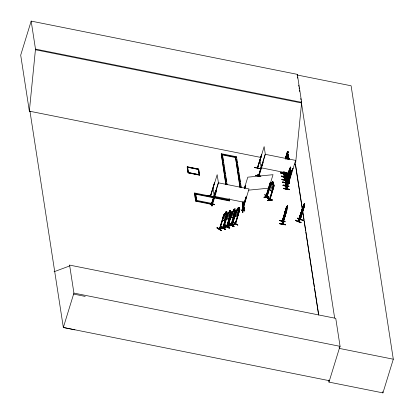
<?xml version="1.0" encoding="UTF-8"?>
<svg xmlns="http://www.w3.org/2000/svg" width="414" height="414" viewBox="0 0 414 414"><rect width="100%" height="100%" fill="white"/><g stroke="black" fill="none" stroke-linecap="round" stroke-linejoin="round"><path stroke-width="0.62" d="M283.145 185.306L285.681 185.767L283.135 185.337L283.192 184.892L288.9 185.984L288.843 186.419L286.943 186.057M283.637 188.473L289.36 189.726L283.616 188.494L283.704 188.21L289.412 189.291L283.704 188.235M288.848 186.409L286.928 186M288.832 186.264L283.104 185.172M267.537 200.593L272.272 200.164L272.174 199.724L267.403 200.423M267.465 200.216L272.189 199.771M280.909 172.829L280.982 172.55L286.695 173.735L280.977 172.586M281.432 176.229L286.591 177.208M281.499 175.986L287.218 177.135M279.771 223.596L279.838 223.312L285.562 224.46L285.505 224.864L279.781 223.741L285.5 224.683M281.944 179.552L285.96 180.297M282.017 179.272L286.017 180.111L282.017 179.262L281.955 179.707L285.96 180.494M286.648 174.082L280.92 172.778M219.958 228.719L219.436 228.688L220.025 228.699L219.477 228.663L219.332 229.18L222.986 227.969L227.415 213.495L225.164 219.72L222.292 220.683L222.375 219.12M222.339 220.615L222.334 219.141L223.705 214.69L224.316 213.96L227.208 213.034L227.415 213.495M233.341 216.972L234.179 215.166L233.341 216.972L230.474 217.935L230.557 216.372M230.52 217.873L230.603 216.403M236.213 210.509L231.773 225.019L235.457 223.783L239.846 209.277L237.641 215.528C231.995 219.032 236.027 212.827 236.177 210.498L236.839 209.8M234.769 216.496L234.81 214.954M289.691 168.312L285.241 182.807L285.851 185.663L285.903 184.898L286.219 184.986L286.038 185.472M285.867 186.403L285.939 185.622L286.193 185.689M292.62 168.581L293.138 168.684L292.605 168.482L286.374 189.017L286.291 188.743M286.26 188.737C286.038 187.547 287.326 188.758 286.452 188.453M287.419 176.317L290.633 167.039L290.799 168.022L290.147 170.703L288.693 174.646L288.832 171.934M285.598 185.177L287.575 179.485L288.103 176.292L285.976 182.936L286.131 180.23L287.342 177.063M299.343 218.002L299.265 218.975L300.616 216.631L301.956 211.601L301.304 212.341M302.054 209.743L301.972 210.716L303.307 208.366L304.104 205.075M269.348 189.1L271.858 191.511L269.302 189.131L269.483 187.169M269.4 189.094L270.849 182.724L271.424 182.45L270.88 182.781M74.918 329.839L63.337 327.479L29.963 111.247L29.347 111.159L35.49 49.09L31.174 21.104L297.33 74.354L301.651 102.341L295.498 164.368L302.396 209.065M214.55 204.412L211.119 203.714L214.55 204.412L214.478 204.759L208.765 203.61M259.744 176.198L255.733 175.432L260.949 176.209M284.025 172.12L283.652 173.378L283.983 171.862M284.34 172.317C283.248 173.839 283.916 174.615 284.102 176.457M283.9 173.368L283.859 173.621M283.776 174.159L284.149 173.487M284.076 176.504L284.252 175.966L284.547 176.074M284.589 176.731L284.516 177.544L284.242 177.182M284.423 176.799L284.19 177.233M284.237 176.105L284.573 176.307L284.263 176.214M284.537 177.523C283.776 175.831 284.791 181.285 284.641 179.774M284.589 179.821C284.397 178.61 285.593 179.909 284.775 179.531M285.588 210.4L285.391 213.096L287.513 206.457L286.974 209.655L282.514 224.14C282.4 221.371 281.546 221.961 282.514 221.05L282.229 220.993M282.167 220.786L282.483 220.848M286.814 210.41L282.762 224.16L286.814 210.41L282.472 224.114M290.255 171.194L290.369 170.268L285.862 185.695L290.317 171.21M290.882 173.59C290.861 176.064 290.628 171.562 291.332 171.318L291.083 170.345L286.99 182.698M286.162 188.587C285.95 182.227 285.851 182.962 286.1 188.577C287.192 185.922 288.77 182.714 287.73 179.707M286.731 187.268L288.087 182.807L288.103 181.27M288.051 158.878L287.818 155.799M288.113 158.888L288.175 157.957M289.345 175.257L289.205 177.963L291.332 171.318M297.671 218.194L299.296 218.871M303.064 220.45L300.373 219.301L298.597 220.931L300.129 219.239M299.353 218.664L297.728 217.981L297.64 218.261L303.032 220.512L303.126 220.227M286.203 156.238L286.007 158.935L287.44 154.991L288.066 152.28L287.906 151.41M266.036 195.91C267.377 195.848 265.778 195.9 266.078 196.531C267.02 195.941 266.492 195.941 265.886 196.402L270.078 182.921L270.508 182.879L266.461 196.5M266.471 196.474L265.969 196.376M299.902 219.446L298.359 221.148L298.608 219.684M298.359 221.148L298.665 219.71M302.593 211.218C305.397 204.288 299.881 217.578 301.325 211.43M301.071 212.889L302.686 207.005L303.493 205.711M281.489 176.561L287.285 177.492M285.422 182.32L285.551 183.123M286.441 188.251L286.716 188.53M286.581 189.017L286.172 187.014M289.691 168.363L289.997 168.037L287.937 174.718M285.194 182.967L285.65 185.27L285.174 182.998L287.057 176.618L285.701 181.089M285.236 183.009L285.691 181.063M285.251 159.007L287.14 152.631L285.324 158.521M285.334 158.986L285.712 157.061M284.635 213.169C286.115 206.198 283.254 219.684 285.598 214.064M255.738 175.536L259.174 176.188M255.805 175.2L260.375 176.126M284.025 172.871L283.735 172.814M283.994 174.19L284.537 172.359M284.904 180.1L286.918 173.104M282.069 221.257L282.213 220.734M282.726 224.145L282.224 221.2M282.881 223.653L282.596 223.581M31.174 21.104L20.7 55.145L29.347 111.159L261.275 157.522M339.697 347.569L340.075 346.337L335.754 318.35L69.599 265.1L69.298 266.083L54.7 271.506L54.074 271.382M69.599 265.1L73.92 293.086L63.337 327.479L329.492 380.73M187.18 167.049L187.268 166.77L198.704 169.057L199.522 175.169L188.08 172.876L187.18 167.049L198.622 169.336L199.522 175.169M187.521 167.277L187.609 166.992L198.415 169.155L199.175 174.941L188.37 172.778L187.521 167.277L198.327 169.435L199.175 174.941M188.08 172.876L187.268 166.77M188.37 172.778L187.609 166.992M198.327 169.435L198.415 169.155M198.622 169.336L198.704 169.057M228.347 199.75L194.575 192.991L195.641 201.183L212.009 204.454M195.558 193.633L195.687 193.214L196.753 201.406L196.479 199.61M195.641 201.183L194.575 192.991M207.626 195.46L207.538 195.744L213.262 196.878L213.345 196.598L207.626 195.46L213.345 196.598M241.279 187.744L236.497 156.746L221.242 153.697L225.775 184.333M221.2 154.686L221.33 154.262L236.58 157.315L236.451 157.734L236.497 156.746M222.313 154.908L222.442 154.484L227.115 184.763M214.447 182.828L210.302 196.443L214.473 182.962M210.529 196.49L217.169 174.677L218.364 182.45L211.704 204.128M210.648 195.838L210.545 196.345M211.652 202.798L211.243 203.015L211.73 205.939L212.051 206.001L211.637 202.793L212.051 206.001M211.44 204.05L215.627 190.466L215.849 190.637L215.627 190.466M211.507 204.092L215.647 190.6M211.73 204.107L211.632 203.45M196.795 200.417L212.051 203.471L211.937 204.645L216.004 191.025L216.538 191.227L216.02 191.123M212.134 205.717L211.497 203.026M216.522 191.123L212.439 204.728L212.599 204.226L212.061 203.988M216.983 227.897L217.278 227.545L221.64 230.412L221.552 230.696L216.988 227.881L221.511 230.676M224.362 213.991L223.751 214.721L219.296 229.211C220.517 228.828 218.923 229.77 219.72 228.823M223.627 216.222L219.523 229.32L223.632 215.818L223.969 215.704L223.632 215.818M228.305 200.733L228.243 199.051M219.829 229.227L224.347 214.493L225.128 213.733L225.614 212.035L226.888 211.657L225.666 212.066M220.812 226.608L221.128 226.479L220.812 226.608L225.175 229.48L225.49 229.361L220.978 226.52L225.382 229.408L225.47 229.128L221.097 226.261L221.019 226.541M220.916 226.572L221.004 226.292L225.387 229.175L225.278 229.444L220.843 226.567M225.687 212.108L225.18 213.769L224.362 214.038M229.547 200.536L195.77 193.778L195.641 194.202L229.418 200.956L229.258 198.642M226.784 211.694L226.272 213.35L226.712 213.702L225.759 216.796L224.74 218.328L223.601 218.711L223.394 217.588M226.841 211.626L226.318 213.381L227.177 213.096M221.345 230.764L217.014 227.855M222.944 227.716C223.534 226.975 223.011 228.249 222.608 228.098L226.794 214.607L227.281 214.597L226.794 214.607M226.944 214.706L222.794 228.207L223.187 228.078L227.617 213.443M227.581 213.433C229.739 209.779 226.122 216.165 226.21 217.888L226.163 217.857M223.808 227.421L223.275 228.021L223.689 227.291M226.851 226.67L223.317 228.011L227.462 214.535L227.798 214.421L227.462 214.535M223.689 227.188L227.648 214.323M223.658 227.938L228.181 213.205L228.983 212.439M224.745 225.288L224.854 225.009L229.175 228.104L224.745 225.288L229.32 228.078L224.947 225.19M228.963 212.449L229.449 210.752L230.717 210.369L229.47 210.793M225.164 225.138L225.454 224.797L229.817 227.669L229.734 227.948L225.366 225.019M229.516 210.824L229.009 212.48L228.192 212.755M230.614 210.41L230.101 212.066L230.541 212.413L229.589 215.508L228.569 217.039L227.431 217.422L227.229 216.299M230.67 210.338L230.148 212.097L231.007 211.808M226.437 226.81L230.624 213.324L230.96 213.21L226.97 226.831L226.624 226.924L226.644 226.277L227.12 226.308L226.743 226.422M231.11 213.308L230.774 213.422L226.593 226.913L227.007 226.179M229.832 216.625L228.994 218.432L231.198 212.18L226.97 226.831M234.505 210.54L235.064 208.91L233.817 209.329L233.356 211.021L231.928 211.973L230.51 216.398M231.964 211.984L227.514 226.453L228.005 225.821L228.052 226.442L232.528 211.745L233.31 210.99L233.796 209.287L235.064 208.91M231.995 212.863L231.659 212.972L232.145 212.962L227.628 226.561L227.628 225.972L228.192 225.972M231.214 224.962L230.94 225.449L231.322 225.366L227.664 226.551L231.809 213.075M229.201 223.56L233.46 226.696L229.097 223.829L229.18 223.544L234.029 226.505L234.112 226.225L229.744 223.358L229.459 223.705L233.988 226.489M229.108 228.155L229.216 227.891M235.017 208.879L234.5 210.638L235.354 210.348M235.55 210.783L235.343 210.255L235.597 210.752L231.017 225.464L230.971 224.802L231.354 224.719L230.94 224.859M227.664 226.551L231.322 225.366L235.307 211.751L234.971 211.864L230.784 225.351M231.007 225.444L235.597 210.752M231.824 224.978L231.975 224.492L232.497 224.507L231.954 224.476L232.451 224.517M236.104 211.632L236.441 211.518L236.104 211.632L231.923 225.123L232.347 224.999L231.804 224.968M232.213 224.388L231.99 225.112L235.613 223.896M232.145 224.895L236.29 211.419M237.802 225.2L233.392 222.385L233.496 222.121M239.602 208.879L239.846 209.344L239.639 208.816L238.795 209.194L239.313 207.435L238.091 207.849L237.605 209.546L236.824 210.307L232.301 225.009M238.164 207.921L237.652 209.577L236.177 210.498M244.374 188.313L247.805 177.171L273.023 174.687L266.512 195.863M244.488 188.422C244.974 184.603 246.718 183.971 244.917 188.375M244.803 188.272L245.709 185.317M239.256 207.507L238.743 209.163L239.188 209.51L238.236 212.605L237.217 214.136L236.073 214.519L235.871 213.401M233.46 226.696L233.563 226.417L229.144 223.772M233.822 226.577L229.485 223.663M235.509 223.524C235.809 222.846 235.659 223.958 235.085 223.907L239.266 210.421L239.602 210.307L235.618 223.927L235.235 224.01L239.799 209.313M254.512 167.665L254.6 167.385L260.318 168.519L260.23 168.798L254.522 167.608M242.454 210.069L241.807 210.591L245.994 197.028L246.511 197.126L242.325 210.71M245.994 197.028L241.926 210.633M237.755 225.257L237.859 224.973L233.475 222.106M242.594 210.224L242.33 210.726L249.031 188.939L218.525 182.833L211.813 204.588L212.392 204.702L211.797 204.49M242.739 212.066L242.992 212.191L242.676 212.128L242.309 208.956M243.432 201.696L244.674 210.99L243.561 210.767L242.418 202.104M257.622 167.758C257.86 169.367 256.644 167.51 257.689 167.805M261.42 154.753L257.239 168.332L261.622 154.789L257.503 168.415M257.524 168.389L264.137 146.603L265.338 154.37L258.678 176.053L258.797 175.396M257.855 174.47L258.181 176.193L257.86 174.46L258.258 174.253L258.548 176.1L262.797 162.428L258.424 176.043L258.978 176.028M258.155 174.454L258.445 176.209L258.243 174.247M259.071 175.52C259.65 176.819 257.984 174.755 259.211 175.676M258.947 176.178L263.128 162.578L262.595 162.391M297.33 74.354L297.133 74.986L351.098 85.781L393.3 359.207L382.934 392.896L328.97 382.101L328.675 380.181M264.111 197.374L264.199 197.095L268.924 196.629L268.841 196.909L264.111 197.287M268.355 197.887L264.825 194.854L264.939 194.596M270.078 182.921L266.073 196.515L266.181 196.034M269.524 188.872L266.932 197.468L266.637 197.437L266.409 197.219L270.901 182.719M269.788 200.164L266.59 197.167L270.575 183.707L271.03 183.971L270.735 183.692M266.637 197.437L266.709 196.645L266.673 197.193M266.719 197.462L270.865 183.987M266.916 197.478C266.89 196.257 266.606 196.738 266.694 197.457M273.877 184.856L273.162 184.163L273.726 182.502L273.111 184.183L273.473 185.244L272.521 188.339L271.584 189.157L270.585 188.21L270.461 186.378L271.413 183.283L272.117 183.236L272.66 181.482L272.148 183.143M268.106 197.949L268.215 197.669L264.825 194.854M274.104 185.757L273.856 184.82L274.104 185.757L269.643 200.247C268.5 199.129 270.813 199.931 269.426 199.45M269.317 199.936L273.463 186.46L273.918 186.724L269.809 200.231L269.933 199.698M272.308 190.73L269.281 199.905M269.54 199.946L269.597 199.398M274.006 185.751L272.65 190.176L271.801 191.439M280.966 173.311L286.69 174.454L280.966 173.311L281.054 173.031L286.773 174.175L280.92 172.99L280.977 172.545M285.365 158.779L287.026 153.656L286.871 153.884M285.52 158.557L287.984 151.333L287.461 153.082L287.373 152.342L287.14 152.683M285.748 158.21L286.69 155.147M286.478 158.66L287.43 156.249M286.514 158.924L287.714 154.567L286.56 158.831M281.561 176.338L281.479 176.628L281.504 175.945M286.716 158.96L287.896 155.742L287.601 156.068M287.042 158.603L288.506 154.732L287.994 156.394M286.99 158.893L287.352 157.02L287.595 157.32M287.119 159.085L287.751 157.02L287.57 158.945M288.434 154.81L288.568 155.7L287.647 159.421M288.123 157.372L288.656 155.69L288.444 154.722M283.585 173.306L283.983 172.617M284.185 171.898L283.807 173.124L283.626 171.96M283.678 173.911L284.227 172.162M283.735 174.159L284.299 172.058M284.309 172.71L284.03 174.18M288.615 159.312L289.029 158.132L288.677 159.328M285.453 172.198L284.18 176.778L285.494 172.457M285.707 182.838L282.534 182.238L282.612 181.948L285.158 182.429L282.607 181.958M284.521 175.914L285.463 172.85M285.753 172.312L284.289 177.477L285.795 172.576M285.95 172.353L284.444 177.254M284.49 177.544L285.991 172.617M286.716 173.062L284.661 180.054M284.692 180.095L286.949 172.716M285.582 186.036L283.047 185.555L283.135 185.275M287.145 172.757L284.889 180.137L285.023 179.334M285.355 183.086L285.914 181.218M287.404 177.073L288.372 173.901M290.111 168.783L290.633 167.039M290.431 170.283L290.757 167.991M287.513 179.474L286.219 183.951M285.996 185.493L290.204 171.629L290.509 171.355L290.623 172.1L291.145 170.356M286.058 185.731L286.172 184.96M286.571 184.308L287.683 180.934L287.849 181.829L286.897 184.929L286.731 184.028M289.96 173.28L286.643 183.547L286.488 186.253L288.615 179.609L288.082 181.291M288.698 177.834L287.916 180.395L287.808 179.65L287.507 179.976M289.07 176.607L289.64 174.77M286.302 188.944L292.605 168.482M290.659 175.277L286.571 189.053L290.711 175.546L290.462 175.241L290.711 175.546M286.731 188.308L286.509 188.727M258.543 176.085L265.131 154.287L295.637 160.394L288.936 182.181C289.779 180.892 288.532 182.621 288.537 182.098M289.603 183.614L289.282 183.583L288.915 180.411M286.85 186.274L288.755 186.636L288.843 186.357M279.279 220.512L285.023 221.821L279.29 220.491M279.305 220.678L279.388 220.388L285.111 221.542L285.023 221.821M283.647 188.655L289.355 189.736L289.412 189.291M285.106 211.249L286.695 206.493L286.974 209.655M282.048 221.48L286.467 206.783M282.115 221.552L286.214 207.781M282.312 221.593L284.946 212.987M286.845 207.243L287.368 205.499L282.265 221.267M301.061 222.685L295.56 220.553L295.756 220.155L295.653 220.429L301.061 222.685L301.144 222.406L295.746 220.17M300.424 219.461L298.246 221.49L302.743 207.031M302.38 209.391L302.981 208.723L303.933 205.629L303.333 206.296L298.478 221.578L302.613 207.828L302.624 208.102M304.14 204.997C305.692 200.304 303.302 205.944 303.007 206.648L298.556 221.578M303.56 205.763L304.005 204.05M304.652 203.336L304.161 205.101L304.642 204.537L304.637 204.946M304.554 205.97L304.192 206.089L304.554 205.97L300.212 219.668L304.554 204.578M300.409 218.758L304.668 204.899M300.212 219.668L304.378 206.167M328.97 382.101L339.335 348.412L339.138 347.139M298.246 221.49L298.639 220.786M300.031 219.549L300.611 218.98L300.295 218.877M300.186 219.042L300.46 219.156M300.569 218.99L300.16 219.027L303.12 220.243M213.262 196.878L207.528 195.662M211.906 203.636L211.601 203.574M257.699 167.918L257.425 167.737M258.626 175.505L258.864 175.443M284.982 215.415L285.536 214.054M285.588 185.255L286.214 183.909M286.1 188.577L286.664 187.216M288.325 176.887L288.946 175.66M288.946 175.619L288.315 176.969L287.896 174.672M289.458 178.936L288.827 180.287L289.396 178.926M280.977 173.238L286.705 174.366M279.315 220.605L285.044 221.728M282.545 182.165L285.722 182.745M283.057 185.482L285.603 185.943M286.819 186.114L288.755 186.636M303.136 206.198L302.67 207.005M225.102 219.643L225.966 217.914M228.937 218.354L229.796 216.631M234.722 216.46L237.626 215.487L238.438 213.727M298.856 220.91L298.406 220.962L298.706 221.086M300.295 214.907L300.849 213.991L300.414 214.499M229.713 227.912L225.33 225.061M266.585 196.728L266.844 196.966M271.807 191.516L272.681 190.217M287.078 152.668L287.311 152.326M286.524 206.845L286.742 206.576M286.995 176.659L287.295 176.333L287.352 176.975M287.057 176.669L287.295 176.333M287.746 179.64L287.57 179.935M290.204 171.686L290.509 171.355M304.011 204.081L304.709 203.362M304.031 204.242L304.419 203.812L303.86 204.795M303.069 206.219L304.585 204.511M301.014 212.863L302.536 211.156M297.64 218.261L299.369 218.815M298.478 221.578L300.455 219.467M303.032 220.512L300.445 219.239M301.361 212.366L302.018 211.626L301.464 213.365L301.956 212.801L300.357 214.473M301.33 212.501L301.723 212.077L301.159 213.055M300.626 214.55L301.237 213.893L300.285 216.988L299.674 217.65M298.297 221.123L299.845 219.42L301.956 212.801M285.287 182.76L285.313 183.019M285.758 186.098L285.857 186.372M282.891 223.689L282.586 223.327L282.446 224.067M211.978 203.983L212.599 204.226M289.189 181.694L288.693 181.606M223.327 227.607L222.758 227.607M222.608 228.098L223.053 227.462M223.167 227.912L223.27 227.405L223.529 227.519M223.12 228.098L219.487 229.294M226.95 226.815L223.317 228.011M230.841 225.309L231.079 225.211M235.747 223.42L235.235 223.42M235.085 223.907L235.499 223.772M212.392 204.702L212.584 204.123M242.516 210.11L241.957 210.1M239.359 207.466L238.091 207.849M228.145 212.724L231.043 211.751L231.25 212.211M232.492 211.264L235.39 210.286M236.787 209.82L239.685 208.847M235.457 211.849L234.971 211.864M239.758 210.405L239.266 210.421M225.154 219.674L222.292 220.683M228.983 218.385L226.075 219.363L228.994 218.432M233.33 216.926L230.474 217.935M227.659 225.915L228 225.847M235.266 223.363L235.525 223.275M222.716 227.747L219.818 228.719L222.867 227.845M226.546 226.458L223.648 227.436L226.696 226.561M230.893 224.999L227.995 225.972L231.048 225.102M235.193 223.56L232.29 224.533L235.343 223.658M222.639 228.042L223.022 227.959M226.474 226.753L226.732 226.67M286.203 185.213L285.939 185.13M283.761 172.591L284.025 172.674M284.371 176.788L284.371 176.944M245.398 185.467L245.823 185.425M270.192 183.029L270.621 182.983M248.7 190.15L268.877 188.163M263.93 197.204L268.841 196.909M264.075 197.297L268.805 196.831M269.555 199.538L266.864 197.142M267.361 200.469L272.143 200.014L267.418 200.479M267.542 200.645L272.272 200.179M288.429 181.932L289.034 182.072M288.517 181.953L288.993 182.16M290.059 168.684L289.997 168.037M289.691 169.616L289.443 169.31L286.219 180.711L286.384 181.606L287.337 178.512L287.171 177.616M290.198 172.224L289.95 171.924M285.686 182.652L282.534 182.238M285.567 185.85L283.047 185.555M286.855 186.202L288.739 186.45M283.616 188.494L289.345 189.581M287.704 178.569L287.585 179.495M288.801 180.659L289.117 180.69L289.603 183.645M258.672 175.458L259.164 175.821M246.014 197.126L246.527 197.23M242.506 209.267L242.19 209.205L242.345 210.146M211.859 204.5L212.449 204.713M242.366 210.602C241.29 210.431 243.546 210.55 242.676 212.128M211.057 203.936L214.478 204.759L210.4 203.874M35.49 49.09L301.651 102.341M35.299 49.721L301.454 102.972M288.066 152.28L287.694 154.608L287.295 152.399M288.144 157.351L288.222 158.008M294.23 164.115L295.498 164.368M221.811 154.805L235.84 157.615M260.986 167.768L288.382 173.249M280.894 172.824L286.628 173.973M281.416 176.224L286.581 177.259M281.442 176.385L286.617 177.477M281.453 176.467L287.218 177.684M281.484 176.555L287.202 177.777M281.929 179.547L285.95 180.349M188.458 172.498L199.263 174.661M188.168 172.597L199.605 174.884M286.793 207.145L286.757 206.503M286.855 210.674L286.617 210.374M214.374 196.314L244.886 202.415M195.77 200.759L212.139 204.035M243.691 210.348L244.803 210.571M282.571 223.467L282.42 221.242M279.781 223.751L285.505 224.885M73.92 293.086L340.075 346.337M339.335 348.412L393.3 359.207M29.337 111.123L29.963 111.247M73.614 294.069L85.196 296.424M231.126 224.947L231.504 224.823M295.565 220.543L300.947 222.81M300.616 217.614L299.845 219.456M282.814 223.369L282.69 223.902M288.889 180.639L289.282 183.583M242.257 209.168L242.764 212.108M232.544 211.243L231.928 211.973M231.043 211.751L231.198 212.247M229.625 223.617L234.029 226.505M217.148 227.809L221.552 230.696M234.448 210.607L234.893 210.954L233.941 214.048L232.922 215.58L231.778 215.963L231.576 214.84M264.913 194.575L268.365 197.923M272.609 181.487L273.726 182.502M272.624 181.58L273.623 182.527M271.372 182.455L272.169 183.231M271.372 182.527L273.825 184.861M273.628 186.445L273.918 186.724M267.025 197.126L269.7 199.693L269.586 200.231L266.435 197.219M227.126 213.065L227.369 213.531M290.571 167.023L290.737 168.012M290.504 167.551L290.447 168.679L290.338 168.1M291.083 170.345L291.311 171.344M291.016 170.868L290.959 171.996L290.851 171.422M289.935 168.027L290.411 170.325M290.447 171.344L290.861 173.632M289.955 172.633L290.007 172.897M287.958 174.682L288.387 176.902M288.889 180.297L288.408 177.989L288.837 176.074L288.387 178.025L288.827 180.287M285.976 186.973L286.364 188.986M288.103 176.292L287.865 175.319L288.077 176.312M288.615 179.609L288.377 178.636L288.589 179.635M287.797 175.841L287.73 176.969L287.626 176.395M288.31 179.158L288.242 180.292L288.139 179.712M287.233 176.317L287.683 178.615M262.797 162.428L263.128 162.578M242.49 209.225L242.992 212.191M382.738 391.618L382.934 392.896M297.428 76.89L297.625 78.163M298.706 85.16L298.903 86.433M299.099 87.706L299.296 88.979M299.493 90.252L299.689 91.52M300.766 98.516L300.962 99.79M301.159 101.063L334.631 317.931M302.789 211.616L318.749 315.054M295.43 164.788L299.374 190.352M299.576 191.63L302.137 208.247M302.629 211.445L303.912 219.751M304.109 221.029L305.589 230.619M305.786 231.897L314.273 286.866M314.469 288.144L318.413 313.709M287.921 151.322L288.108 152.316M288.967 158.122L289.158 159.116M288.956 158.21L289.096 159.1M287.849 151.845L287.766 152.973L287.678 152.399M288.372 155.245L288.289 156.373L288.201 155.799M288.894 158.645L288.982 159.219M287.834 155.726L287.984 156.482M287.228 156.207L287.269 156.471M284.087 173.875L284.434 176.141M284.599 177.197L284.858 178.895M283.885 173.839L284.289 176.219M284.397 177.156L284.801 179.536M283.43 171.919L283.647 173.347M287.306 205.484L287.492 206.477M287.295 205.572L287.43 206.467M287.233 206.006L287.15 207.135L287.062 206.56M284.718 213.153L285.06 215.352M259.992 160.078L261.193 167.851M236.648 159.002L236.844 160.27M237.041 161.538L237.238 162.805M237.429 164.073L238.505 171.049M238.702 172.317L238.899 173.585M239.095 174.853L240.172 181.829M240.368 183.097L240.56 184.365M240.757 185.632L241.051 187.532M243.303 202.115L243.499 203.383M244.084 207.186L244.281 208.454M244.477 209.722L244.674 210.99M240.167 187.521L235.468 157.092L239.939 187.309M242.19 201.892L243.561 210.767M222.504 156.166L223.187 160.585M223.384 161.843L223.576 163.106M223.772 164.368L223.969 165.631M224.16 166.894L224.843 171.308M225.035 172.571L225.232 173.833M225.428 175.091L225.62 176.354M225.816 177.616L226.499 182.031M226.691 183.293L226.888 184.556M229.128 199.067L229.418 200.956M221.242 153.697L226.003 184.541M213.024 188.158L214.219 195.925M195.646 194.233L195.832 195.429M196.019 196.624L196.293 198.415M301.894 212.775L301.951 213.215M224.962 214.286L224.01 217.381L225.149 216.998L226.101 213.903L224.962 214.286M225.759 212.284L225.589 212.837L226.323 212.589L226.494 212.04L225.759 212.284M228.792 213.003L227.84 216.098L228.978 215.715L229.93 212.62L228.792 213.003M229.589 211L229.418 211.554L230.153 211.306L230.324 210.752L229.589 211M233.139 211.544L232.187 214.638L233.325 214.255L234.277 211.161L233.139 211.544M233.936 209.541L233.765 210.089L234.5 209.846L234.671 209.293L233.936 209.541M237.434 210.1L236.482 213.194L237.626 212.812L238.578 209.717L237.434 210.1M238.231 208.097L238.066 208.651L238.795 208.402L238.966 207.849L238.231 208.097M271.946 183.79L270.994 186.885L271.988 187.832L272.94 184.737L271.946 183.79M272.717 182.025L272.552 182.574L273.188 183.185L273.359 182.631L272.717 182.025M287.228 153.62L286.276 156.715L286.41 157.61L287.363 154.51L287.228 153.62M289.878 169.321L288.925 172.415L289.101 173.316L290.054 170.221L289.878 169.321M290.39 172.643L289.438 175.738L289.614 176.638L290.566 173.544L290.39 172.643M286.612 207.781L285.66 210.881L285.8 211.771L286.752 208.677L286.612 207.781M299.953 215.264L298.639 219.741L300.424 214.452L299.953 215.264"/></g></svg>
